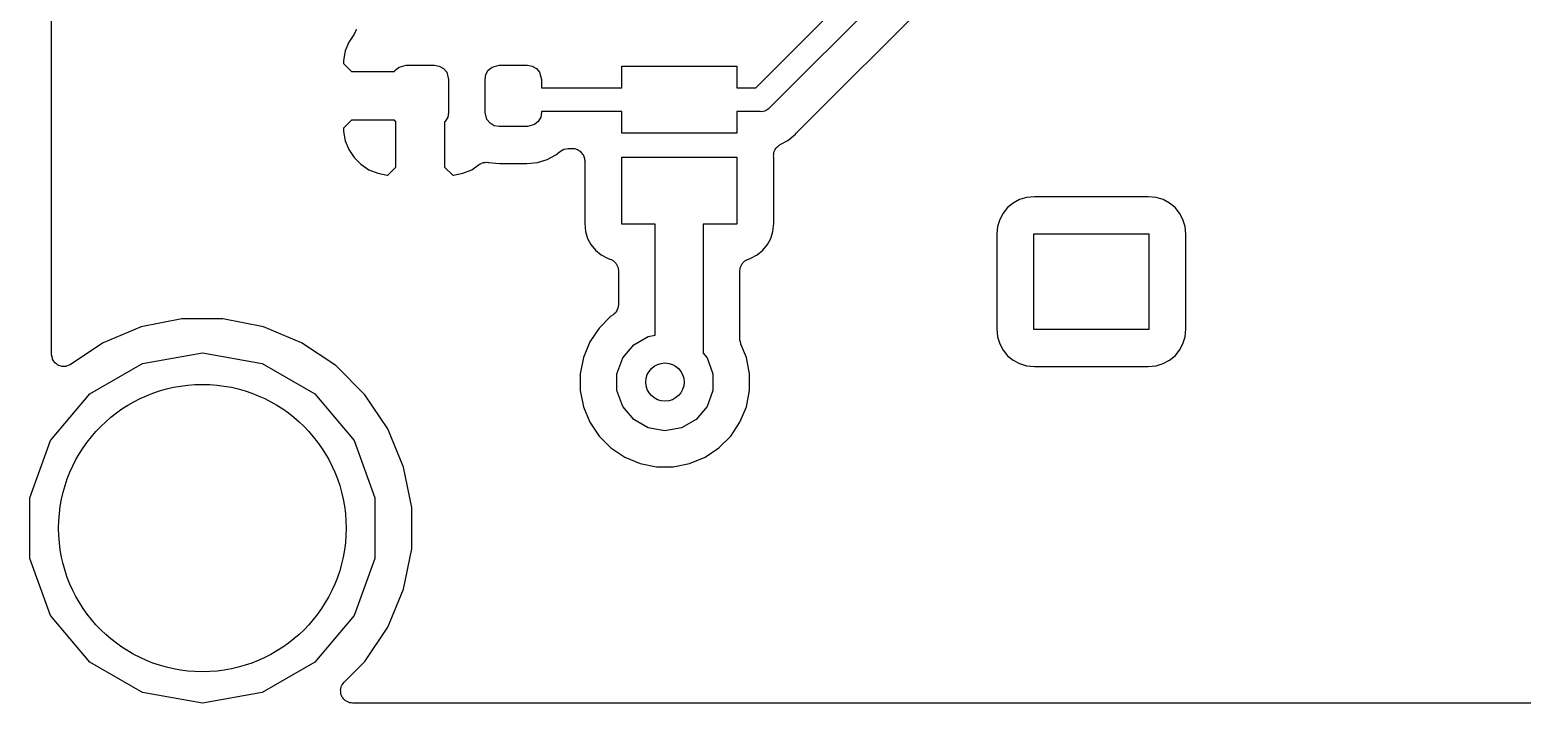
# Model space of a CAD drawing. Extents: x 10 to 287, y -200 to -10.
# Drawn here: x 113.26 to 128.83, y -151.31 to -144.28 of the extents above; entities that cross this region are included whole.
import ezdxf

# ---------------------------------------------------------------- set-up
doc = ezdxf.new("R2010")
doc.units = 0
doc.header["$MEASUREMENT"] = 0
doc.layers.add('BLACK', color=7, linetype='CONTINUOUS')

msp = doc.modelspace()

# ---------------------------------------------------------------- linework, layer by layer
at = {"layer": 'BLACK', "linetype": 'CONTINUOUS'}
for p, q in [((113.489, -147.666), (113.489, -132.445)), ((120.835, -144.881), (127.637, -138.079)), ((127.847, -138.223), (120.979, -145.091)), ((121.269, -145.344), (128.1, -138.513)), ((116.646, -144.323), (116.591, -144.406)), ((116.651, -144.313), (116.646, -144.323)), ((116.657, -144.303), (116.651, -144.313)), ((116.66, -144.293), (116.657, -144.303)), ((116.664, -144.283), (116.66, -144.293)), ((116.665, -144.271), (116.664, -144.283)), ((116.591, -144.406), (116.552, -144.498)), ((116.552, -144.498), (116.533, -144.597)), ((116.533, -144.597), (116.533, -144.628)), ((116.533, -144.628), (116.617, -144.713)), ((116.617, -144.713), (117.068, -144.713)), ((117.068, -144.713), (117.075, -144.699)), ((117.075, -144.699), (117.115, -144.666)), ((117.115, -144.666), (117.188, -144.647)), ((117.188, -144.647), (117.483, -144.647)), ((117.483, -144.647), (117.534, -144.656)), ((117.534, -144.656), (117.578, -144.681)), ((117.578, -144.681), (117.611, -144.72)), ((117.611, -144.72), (117.631, -144.794)), ((117.631, -144.794), (117.631, -145.139)), ((118.011, -144.794), (118.02, -144.744)), ((118.011, -145.139), (118.011, -144.794)), ((118.02, -144.744), (118.045, -144.699)), ((118.045, -144.699), (118.085, -144.666)), ((118.085, -144.666), (118.158, -144.647)), ((118.158, -144.647), (118.453, -144.647)), ((118.453, -144.647), (118.504, -144.656)), ((118.504, -144.656), (118.548, -144.681)), ((118.548, -144.681), (118.581, -144.72)), ((118.581, -144.72), (118.601, -144.794)), ((118.601, -144.794), (118.601, -144.881)), ((119.437, -144.881), (119.437, -144.656)), ((119.437, -144.656), (120.637, -144.656)), ((120.637, -144.656), (120.637, -144.881)), ((118.601, -144.881), (119.437, -144.881)), ((120.637, -144.881), (120.835, -144.881)), ((120.969, -145.103), (120.954, -145.112)), ((120.979, -145.091), (120.969, -145.103)), ((116.617, -145.221), (116.533, -145.305)), ((117.067, -145.221), (116.617, -145.221)), ((117.082, -145.238), (117.067, -145.221)), ((117.082, -145.71), (117.082, -145.238)), ((117.596, -145.234), (117.59, -145.239)), ((117.59, -145.239), (117.59, -145.71)), ((117.622, -145.19), (117.596, -145.234)), ((117.631, -145.139), (117.622, -145.19)), ((118.031, -145.213), (118.011, -145.139)), ((118.064, -145.252), (118.031, -145.213)), ((118.108, -145.278), (118.064, -145.252)), ((118.527, -145.267), (118.453, -145.287)), ((118.566, -145.234), (118.527, -145.267)), ((118.592, -145.19), (118.566, -145.234)), ((118.601, -145.139), (118.592, -145.19)), ((119.437, -145.131), (118.601, -145.131)), ((118.601, -145.131), (118.601, -145.139)), ((119.437, -145.356), (119.437, -145.131)), ((120.882, -145.131), (120.637, -145.131)), ((120.637, -145.131), (120.637, -145.356)), ((120.898, -145.132), (120.882, -145.131)), ((120.914, -145.128), (120.898, -145.132)), ((120.93, -145.125), (120.914, -145.128)), ((120.935, -145.122), (120.93, -145.125)), ((120.941, -145.121), (120.935, -145.122)), ((120.954, -145.112), (120.941, -145.121)), ((116.533, -145.305), (116.533, -145.337)), ((116.533, -145.337), (116.552, -145.435)), ((118.158, -145.287), (118.108, -145.278)), ((118.453, -145.287), (118.158, -145.287)), ((120.637, -145.356), (119.437, -145.356)), ((121.171, -145.431), (121.249, -145.368)), ((121.249, -145.368), (121.261, -145.353)), ((121.261, -145.353), (121.265, -145.349)), ((121.265, -145.349), (121.269, -145.344)), ((116.552, -145.435), (116.591, -145.527)), ((116.591, -145.527), (116.646, -145.61)), ((118.75, -145.583), (118.797, -145.544)), ((118.797, -145.544), (118.816, -145.533)), ((118.816, -145.533), (118.834, -145.523)), ((118.834, -145.523), (118.835, -145.523)), ((118.835, -145.522), (118.857, -145.519)), ((118.835, -145.523), (118.835, -145.522)), ((118.857, -145.519), (118.878, -145.515)), ((118.878, -145.515), (118.924, -145.515)), ((118.924, -145.515), (118.934, -145.517)), ((118.934, -145.517), (118.946, -145.517)), ((118.946, -145.517), (118.956, -145.521)), ((118.956, -145.521), (118.967, -145.523)), ((118.967, -145.523), (118.977, -145.528)), ((118.977, -145.528), (118.987, -145.532)), ((118.987, -145.532), (118.996, -145.539)), ((118.996, -145.539), (119.005, -145.545)), ((119.005, -145.545), (119.012, -145.553)), ((119.012, -145.553), (119.021, -145.56)), ((119.021, -145.56), (119.026, -145.57)), ((119.026, -145.57), (119.034, -145.578)), ((119.034, -145.578), (119.037, -145.589)), ((121.022, -145.583), (121.025, -145.57)), ((121.025, -145.57), (121.026, -145.556)), ((121.026, -145.556), (121.029, -145.548)), ((121.029, -145.548), (121.031, -145.54)), ((121.031, -145.54), (121.038, -145.528)), ((121.038, -145.528), (121.044, -145.516)), ((121.044, -145.516), (121.05, -145.51)), ((121.05, -145.51), (121.054, -145.503)), ((121.054, -145.503), (121.065, -145.494)), ((121.065, -145.494), (121.075, -145.484)), ((121.075, -145.484), (121.082, -145.48)), ((121.082, -145.48), (121.089, -145.475)), ((121.089, -145.475), (121.171, -145.431)), ((116.646, -145.61), (116.717, -145.681)), ((116.717, -145.681), (116.8, -145.737)), ((116.998, -145.795), (117.082, -145.71)), ((117.59, -145.71), (117.674, -145.795)), ((117.872, -145.737), (117.955, -145.681)), ((117.955, -145.681), (117.966, -145.676)), ((117.966, -145.676), (117.976, -145.67)), ((117.976, -145.67), (117.986, -145.667)), ((117.986, -145.667), (117.996, -145.663)), ((117.996, -145.663), (118.008, -145.662)), ((118.008, -145.662), (118.019, -145.66)), ((118.019, -145.66), (118.029, -145.661)), ((118.029, -145.661), (118.04, -145.66)), ((118.04, -145.66), (118.043, -145.661)), ((118.043, -145.661), (118.165, -145.673)), ((118.165, -145.673), (118.447, -145.673)), ((118.447, -145.673), (118.557, -145.662)), ((118.557, -145.662), (118.658, -145.632)), ((118.658, -145.632), (118.75, -145.583)), ((119.037, -145.589), (119.043, -145.599)), ((119.043, -145.599), (119.045, -145.61)), ((119.045, -145.61), (119.049, -145.62)), ((119.049, -145.62), (119.049, -145.631)), ((119.049, -145.631), (119.051, -145.642)), ((119.051, -145.642), (119.051, -146.3)), ((119.437, -146.306), (119.437, -145.606)), ((119.437, -145.606), (120.637, -145.606)), ((120.637, -145.606), (120.637, -146.306)), ((121.023, -145.591), (121.022, -145.583)), ((121.022, -145.6), (121.023, -145.591)), ((121.023, -145.612), (121.022, -145.6)), ((121.023, -146.3), (121.023, -145.612)), ((116.8, -145.737), (116.893, -145.775)), ((116.893, -145.775), (116.991, -145.795)), ((116.991, -145.795), (116.998, -145.795)), ((117.674, -145.795), (117.681, -145.795)), ((117.681, -145.795), (117.779, -145.775)), ((117.779, -145.775), (117.872, -145.737)), ((123.662, -146.028), (123.589, -146.05)), ((123.743, -146.02), (123.662, -146.028)), ((124.931, -146.02), (123.743, -146.02)), ((125.012, -146.028), (124.931, -146.02)), ((125.085, -146.05), (125.012, -146.028)), ((123.416, -146.192), (123.381, -146.258)), ((123.464, -146.133), (123.416, -146.192)), ((123.523, -146.085), (123.464, -146.133)), ((123.589, -146.05), (123.523, -146.085)), ((125.151, -146.085), (125.085, -146.05)), ((125.21, -146.133), (125.151, -146.085)), ((125.258, -146.192), (125.21, -146.133)), ((125.293, -146.258), (125.258, -146.192)), ((119.051, -146.3), (119.059, -146.381)), ((119.787, -146.306), (119.437, -146.306)), ((119.787, -147.465), (119.787, -146.306)), ((120.637, -146.306), (120.287, -146.306)), ((120.287, -146.306), (120.287, -147.653)), ((121.015, -146.381), (121.023, -146.3)), ((123.359, -146.331), (123.351, -146.412)), ((123.381, -146.258), (123.359, -146.331)), ((125.315, -146.331), (125.293, -146.258)), ((125.323, -146.412), (125.315, -146.331)), ((119.059, -146.381), (119.081, -146.454)), ((119.081, -146.454), (119.116, -146.52)), ((120.958, -146.52), (120.993, -146.454)), ((120.993, -146.454), (121.015, -146.381)), ((123.351, -146.412), (123.351, -147.4)), ((123.737, -147.406), (123.737, -146.406)), ((123.737, -146.406), (124.937, -146.406)), ((124.937, -146.406), (124.937, -147.406)), ((125.323, -147.4), (125.323, -146.412)), ((119.116, -146.52), (119.164, -146.579)), ((119.164, -146.579), (119.223, -146.627)), ((119.223, -146.627), (119.289, -146.662)), ((119.289, -146.662), (119.313, -146.67)), ((120.761, -146.67), (120.785, -146.662)), ((120.785, -146.662), (120.851, -146.627)), ((120.851, -146.627), (120.91, -146.579)), ((120.91, -146.579), (120.958, -146.52)), ((119.313, -146.67), (119.326, -146.676)), ((119.326, -146.676), (119.34, -146.681)), ((119.34, -146.681), (119.345, -146.686)), ((119.345, -146.686), (119.352, -146.69)), ((119.352, -146.69), (119.362, -146.7)), ((119.362, -146.7), (119.373, -146.71)), ((119.373, -146.71), (119.377, -146.716)), ((119.377, -146.716), (119.382, -146.722)), ((119.382, -146.722), (119.388, -146.735)), ((119.388, -146.735), (119.395, -146.748)), ((119.395, -146.748), (119.397, -146.755)), ((119.397, -146.755), (119.4, -146.762)), ((119.4, -146.762), (119.4, -146.777)), ((119.4, -146.777), (119.403, -146.791)), ((119.403, -146.791), (119.403, -147.148)), ((120.671, -146.791), (120.674, -146.777)), ((120.671, -147.51), (120.671, -146.791)), ((120.674, -146.762), (120.677, -146.755)), ((120.674, -146.777), (120.674, -146.762)), ((120.677, -146.755), (120.679, -146.748)), ((120.679, -146.748), (120.686, -146.735)), ((120.686, -146.735), (120.692, -146.722)), ((120.692, -146.722), (120.697, -146.716)), ((120.697, -146.716), (120.701, -146.71)), ((120.701, -146.71), (120.712, -146.7)), ((120.712, -146.7), (120.722, -146.69)), ((120.722, -146.69), (120.729, -146.686)), ((120.729, -146.686), (120.734, -146.681)), ((120.734, -146.681), (120.748, -146.676)), ((120.748, -146.676), (120.761, -146.67)), ((119.324, -147.268), (119.201, -147.391)), ((119.347, -147.254), (119.324, -147.268)), ((119.36, -147.241), (119.347, -147.254)), ((119.373, -147.23), (119.36, -147.241)), ((119.375, -147.226), (119.373, -147.23)), ((119.378, -147.223), (119.375, -147.226)), ((119.386, -147.207), (119.378, -147.223)), ((119.395, -147.191), (119.386, -147.207)), ((119.396, -147.187), (119.395, -147.191)), ((119.398, -147.184), (119.396, -147.187)), ((119.4, -147.166), (119.398, -147.184)), ((119.403, -147.148), (119.4, -147.166)), ((114.425, -147.379), (114.027, -147.544)), ((114.847, -147.295), (114.425, -147.379)), ((115.277, -147.295), (114.847, -147.295)), ((115.699, -147.379), (115.277, -147.295)), ((116.097, -147.544), (115.699, -147.379)), ((119.201, -147.391), (119.105, -147.536)), ((123.351, -147.4), (123.359, -147.481)), ((124.937, -147.406), (123.737, -147.406)), ((125.315, -147.481), (125.323, -147.4)), ((114.027, -147.544), (113.687, -147.771)), ((116.454, -147.783), (116.097, -147.544)), ((119.105, -147.536), (119.038, -147.697)), ((119.448, -147.701), (119.562, -147.566)), ((119.562, -147.566), (119.714, -147.478)), ((119.714, -147.478), (119.787, -147.465)), ((120.671, -147.513), (120.671, -147.51)), ((120.671, -147.516), (120.671, -147.513)), ((120.675, -147.534), (120.671, -147.516)), ((120.679, -147.553), (120.675, -147.534)), ((120.68, -147.556), (120.679, -147.553)), ((120.681, -147.559), (120.68, -147.556)), ((120.738, -147.697), (120.681, -147.559)), ((123.359, -147.481), (123.381, -147.554)), ((123.381, -147.554), (123.416, -147.62)), ((125.258, -147.62), (125.293, -147.554)), ((125.293, -147.554), (125.315, -147.481)), ((113.49, -147.67), (113.489, -147.666)), ((113.489, -147.674), (113.49, -147.67)), ((113.494, -147.692), (113.489, -147.674)), ((113.497, -147.709), (113.494, -147.692)), ((113.499, -147.713), (113.497, -147.709)), ((113.5, -147.717), (113.499, -147.713)), ((113.51, -147.732), (113.5, -147.717)), ((113.519, -147.747), (113.51, -147.732)), ((113.522, -147.75), (113.519, -147.747)), ((113.524, -147.754), (113.522, -147.75)), ((113.539, -147.764), (113.524, -147.754)), ((114.437, -147.761), (115.062, -147.651)), ((115.062, -147.651), (115.687, -147.761)), ((119.038, -147.697), (119.004, -147.868)), ((119.388, -147.867), (119.448, -147.701)), ((120.287, -147.653), (120.328, -147.701)), ((120.328, -147.701), (120.388, -147.867)), ((120.772, -147.868), (120.738, -147.697)), ((123.416, -147.62), (123.464, -147.679)), ((123.464, -147.679), (123.523, -147.727)), ((123.523, -147.727), (123.589, -147.762)), ((125.085, -147.762), (125.151, -147.727)), ((125.151, -147.727), (125.21, -147.679)), ((125.21, -147.679), (125.258, -147.62)), ((113.552, -147.776), (113.539, -147.764)), ((113.556, -147.777), (113.552, -147.776)), ((113.56, -147.78), (113.556, -147.777)), ((113.577, -147.785), (113.56, -147.78)), ((113.594, -147.791), (113.577, -147.785)), ((113.598, -147.791), (113.594, -147.791)), ((113.602, -147.792), (113.598, -147.791)), ((113.62, -147.791), (113.602, -147.792)), ((113.638, -147.791), (113.62, -147.791)), ((113.642, -147.789), (113.638, -147.791)), ((113.646, -147.789), (113.642, -147.789)), ((113.663, -147.782), (113.646, -147.789)), ((113.679, -147.776), (113.663, -147.782)), ((113.683, -147.773), (113.679, -147.776)), ((113.687, -147.771), (113.683, -147.773)), ((113.887, -148.079), (114.437, -147.761)), ((115.687, -147.761), (116.237, -148.079)), ((116.758, -148.087), (116.454, -147.783)), ((119.004, -147.868), (119.004, -148.042)), ((119.388, -148.043), (119.388, -147.867)), ((120.388, -147.867), (120.388, -148.043)), ((120.772, -148.042), (120.772, -147.868)), ((123.589, -147.762), (123.662, -147.784)), ((123.662, -147.784), (123.743, -147.792)), ((123.743, -147.792), (124.931, -147.792)), ((124.931, -147.792), (125.012, -147.784)), ((125.012, -147.784), (125.085, -147.762)), ((119.004, -148.042), (119.038, -148.213)), ((119.448, -148.209), (119.388, -148.043)), ((120.388, -148.043), (120.328, -148.209)), ((120.738, -148.213), (120.772, -148.042)), ((113.479, -148.565), (113.887, -148.079)), ((116.237, -148.079), (116.645, -148.565)), ((116.997, -148.444), (116.758, -148.087)), ((119.038, -148.213), (119.105, -148.374)), ((119.562, -148.344), (119.448, -148.209)), ((120.328, -148.209), (120.214, -148.344)), ((120.671, -148.374), (120.738, -148.213)), ((119.105, -148.374), (119.201, -148.519)), ((119.714, -148.432), (119.562, -148.344)), ((120.214, -148.344), (120.062, -148.432)), ((120.575, -148.519), (120.671, -148.374)), ((117.162, -148.842), (116.997, -148.444)), ((119.201, -148.519), (119.324, -148.642)), ((119.888, -148.463), (119.714, -148.432)), ((120.062, -148.432), (119.888, -148.463)), ((120.452, -148.642), (120.575, -148.519)), ((113.262, -149.162), (113.479, -148.565)), ((116.645, -148.565), (116.862, -149.162)), ((119.324, -148.642), (119.469, -148.738)), ((120.307, -148.738), (120.452, -148.642)), ((117.246, -149.264), (117.162, -148.842)), ((119.469, -148.738), (119.63, -148.805)), ((119.63, -148.805), (119.801, -148.839)), ((119.801, -148.839), (119.975, -148.839)), ((119.975, -148.839), (120.146, -148.805)), ((120.146, -148.805), (120.307, -148.738)), ((113.262, -149.796), (113.262, -149.162)), ((116.862, -149.162), (116.862, -149.796)), ((117.246, -149.694), (117.246, -149.264)), ((117.162, -150.116), (117.246, -149.694)), ((113.479, -150.393), (113.262, -149.796)), ((116.862, -149.796), (116.645, -150.393)), ((116.997, -150.514), (117.162, -150.116)), ((113.887, -150.879), (113.479, -150.393)), ((116.645, -150.393), (116.237, -150.879)), ((116.758, -150.871), (116.997, -150.514)), ((116.54, -151.089), (116.758, -150.871)), ((114.437, -151.197), (113.887, -150.879)), ((116.237, -150.879), (115.687, -151.197)), ((116.504, -151.168), (116.505, -151.163)), ((116.505, -151.184), (116.504, -151.168)), ((116.505, -151.157), (116.511, -151.141)), ((116.505, -151.163), (116.505, -151.157)), ((116.505, -151.201), (116.505, -151.184)), ((116.511, -151.141), (116.515, -151.125)), ((116.515, -151.125), (116.518, -151.121)), ((116.518, -151.121), (116.52, -151.115)), ((116.52, -151.115), (116.531, -151.103)), ((116.531, -151.103), (116.54, -151.089)), ((115.062, -151.307), (114.437, -151.197)), ((115.687, -151.197), (115.062, -151.307)), ((116.507, -151.206), (116.505, -151.201)), ((116.508, -151.212), (116.507, -151.206)), ((116.515, -151.227), (116.508, -151.212)), ((116.52, -151.243), (116.515, -151.227)), ((116.524, -151.247), (116.52, -151.243)), ((116.526, -151.252), (116.524, -151.247)), ((116.538, -151.264), (116.526, -151.252)), ((116.549, -151.276), (116.538, -151.264)), ((116.553, -151.279), (116.549, -151.276)), ((116.557, -151.283), (116.553, -151.279)), ((116.572, -151.29), (116.557, -151.283)), ((116.587, -151.298), (116.572, -151.29)), ((116.592, -151.299), (116.587, -151.298)), ((116.597, -151.302), (116.592, -151.299)), ((116.614, -151.303), (116.597, -151.302)), ((116.63, -151.306), (116.614, -151.303)), ((138.487, -151.306), (116.63, -151.306))]:
    msp.add_line(p, q, dxfattribs=at)
at = {"layer": 'BLACK'}
for centre, radius in [((119.888, -147.955), 0.2), ((115.062, -149.479), 1.5)]:
    msp.add_circle(centre, radius, dxfattribs=at)

doc.saveas('drawing.dxf')
